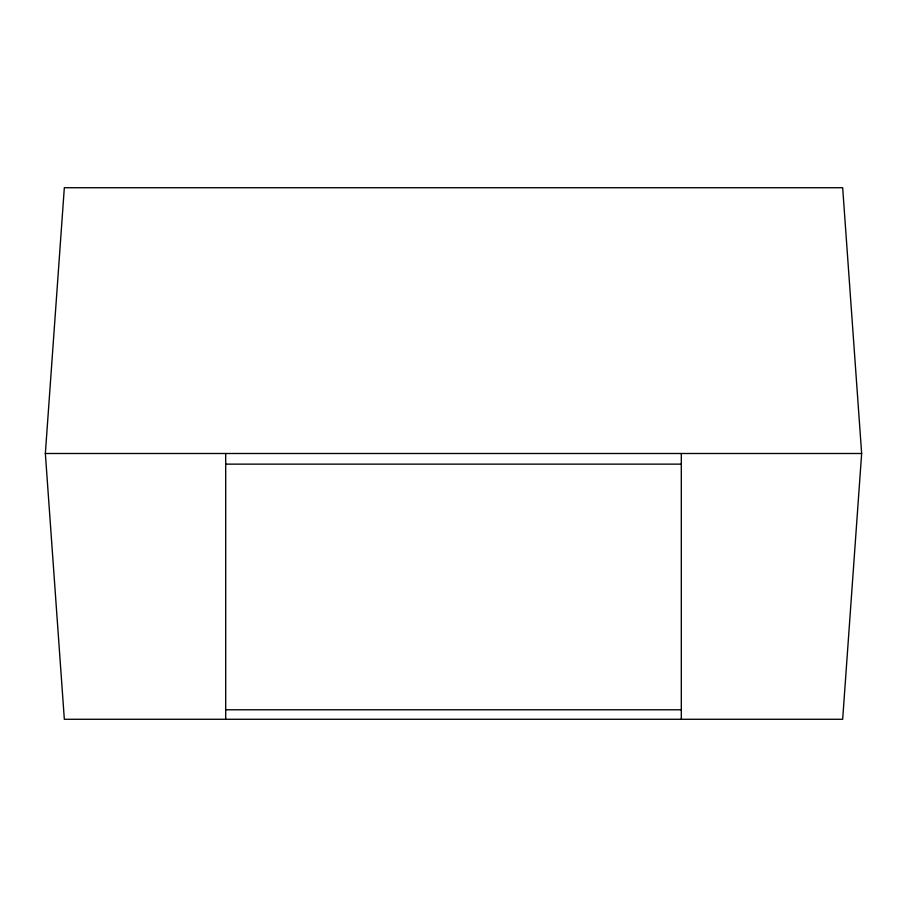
<?xml version="1.0" encoding="UTF-8"?>
<svg xmlns="http://www.w3.org/2000/svg" width="907" height="907" viewBox="0 0 907 907"><rect width="100%" height="100%" fill="white"/><g stroke="black" fill="none" stroke-linecap="round" stroke-linejoin="round"><path stroke-width="1.36" d="M45.35 453.5L64.329 187.726L842.671 187.726L861.65 453.5L842.671 719.274L64.329 719.274L45.35 453.5L861.65 453.5M225.696 464.135L681.304 464.135M225.696 709.784L681.304 709.784M681.304 453.5L681.304 719.274M225.696 453.5L225.696 719.274"/></g></svg>
